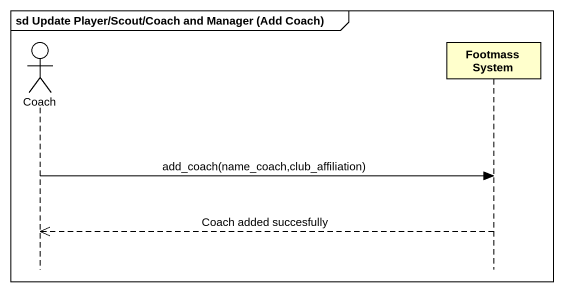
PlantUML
@startuml
mainframe sd Update Player/Scout/Coach and Manager (Add Coach)
hide footbox
actor Coach
participant "Footmass System" as Footmass_System

Coach -> Footmass_System : add_coach(name_coach,club_affiliation)
Footmass_System -->> Coach : Coach added succesfully
@enduml
